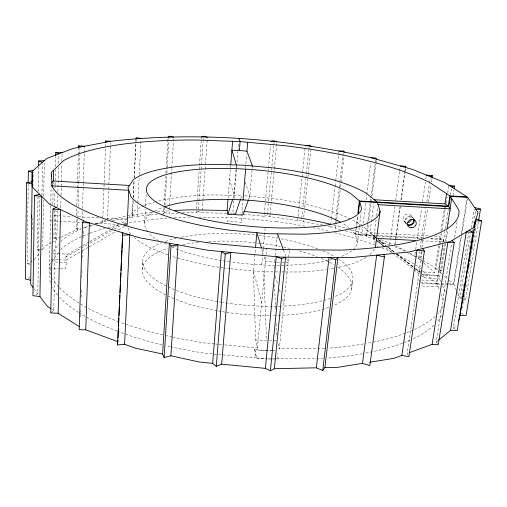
<?xml version="1.0" encoding="UTF-8"?>
<svg xmlns="http://www.w3.org/2000/svg" width="507" height="507" viewBox="0 0 507 507"><rect width="100%" height="100%" fill="white"/><g stroke="black" fill="none" stroke-linecap="round" stroke-linejoin="round"><path stroke-width="0.38" stroke-dasharray="2.54 1.9" d="M96.748 224.132L102.68 222.339L102.687 220.932L107.414 221.274M29.609 264.483L27.15 263.526L28.196 184.554M31.827 262.506L31.871 259.362M32.315 229.468L32.518 216.096M32.961 186.208L33.17 172.05M39.635 250.851L37.106 249.748L37.987 197.109M38.076 191.608L38.481 167.253M35.718 294.561L37.803 293.705L39.457 197.388M41.904 195.417L42.468 163.881M40.598 249.406L42.689 249.203L43.615 199.416M43.672 196.253L44.286 163.064M50.744 206.007L49.629 259.305L50.364 274.598M50.757 205.227L51.213 183.445M52.798 204.473L53.102 190.398M53.235 184.142L53.267 182.577M57.443 210.595L56.765 239.729L53.875 237.979L54.49 210.278M54.598 205.531L54.895 192.083M54.984 188.122L55.035 185.752M55.054 184.96L55.39 169.921M55.459 166.759L55.688 156.473M50.763 312.914L53.774 310.525L55.998 210.532M57.532 206.66L57.792 195.632M57.88 191.697L58.444 167.291M58.539 163.349L58.717 155.478M60.764 207.921L60.992 198.44M61.068 195.284L61.379 182.647M61.398 181.855L61.816 164.477M61.892 161.321L62.069 154.21M60.713 237.561L70.885 231.965L77.457 229.975L76.139 228.353L76.418 218.923M76.513 215.779L76.722 208.707M76.811 205.563L78.3 155.269M78.319 154.483L78.509 148.196M77.457 229.975L77.786 218.923M77.812 218.137L78.072 209.454M78.167 206.298L78.851 183.401M78.877 182.615L79.707 154.984M79.732 154.198L79.897 148.671M82.21 218.428L82.432 211.362M82.527 208.219L83.294 183.883M83.319 183.097L84.257 153.26M84.282 152.474L84.46 146.979M80.493 316.875L80.721 309.783M81.12 297.165L81.374 289.282M81.754 277.456L82.001 269.572M82.381 257.74L82.635 249.856M83.009 238.03L83.287 229.354M102.68 222.339L105.659 143.285M107.446 220.488L108.847 185.207M108.878 184.421L110.532 142.866M112.377 220.469L132.213 217.243L133.119 198.433M133.157 197.648L133.949 181.195M134.102 178.058L135.832 142.017M135.87 141.231L135.984 138.88M132.213 217.243L133.195 200.728M133.341 197.578L134.14 181.043M134.292 177.887L135.996 142.454M136.034 141.662L136.11 140.09M132.473 215.69L137.201 216.432L137.828 203.82M137.866 203.028L139.121 177.805M139.279 174.655L141.041 139.184M142.239 269.318L142.682 260.871M144.66 223.124L145.395 209.099M145.553 205.988L146.25 192.742M162.006 214.144L163.533 214.049L163.9 207.775M164.084 204.644L165.732 176.43M165.916 173.299L166.144 169.382M166.188 168.597L167.975 138.037M163.533 214.049L164.572 212.585L164.94 206.279M164.984 205.493L166.835 173.99M166.885 173.198L167.209 167.684M167.253 166.898L168.825 140.122M168.875 139.33L169.015 136.966M178.375 213.105L169.059 213.694L169.249 210.538M169.294 209.752L169.484 206.59M169.534 205.804L171.772 168.698M171.816 167.912L173.622 137.91M182.254 212.864L196.215 212.674L196.976 201.64M197.033 200.848L199.162 170.118M199.219 169.325L199.435 166.176M199.492 165.39L201.399 137.803M196.215 212.674L198.193 211.539L201.102 169.959M201.159 169.173L203.079 141.713M203.13 140.927L203.351 137.79M226.578 213.219L202.027 212.775L202.141 211.204M202.192 210.418L202.863 200.975M202.92 200.189L205.386 165.561M205.443 164.775L207.35 138.024M228.087 198.129L230.362 169.553M230.419 168.78L230.666 165.688M232.979 198.275L233.898 195.366L236.3 165.776M229.715 213.276L232.852 213.333L236.382 169.946M236.446 169.154L236.706 166.004M237.029 162.056L237.865 151.802M237.929 151.016L238.632 142.334M242.707 214.341L241.883 211.311L242.79 200.525M245.521 168.153L246.694 154.261M248.747 199.181L249.805 196.285L252.156 169.091M252.226 168.311L252.429 165.985M224.696 344.887L257.417 348.017L255.623 339.88L253.43 270.903L255.458 248.316M243.721 214.347L264.014 216.229L268.361 168.926M268.437 168.134L270.535 145.268M261.758 264.895L262.556 256.308M262.626 255.528L263.203 249.286M263.279 248.506L265.155 228.22M254.723 349.577L256.491 357.872L266.847 358.912L256.472 358.107L254.723 349.577L265.605 350.616L270.89 350.527M322.75 225.083L303.249 221.774L301.526 220.184L297.584 220.818L278.362 217.566L269.844 216.774L267.303 215.399L268.545 202.046M268.615 201.26L274.236 140.788M256.491 357.872L221.793 354.792M257.417 348.017L266.112 255.313M266.181 254.552L266.752 248.455M269.844 216.774L269.99 215.196M270.066 214.404L274.281 169.465M274.357 168.679L276.797 142.663M254.704 349.811L265.605 350.616M274.116 268.799L274.42 265.693M274.794 261.808L275.022 259.483M275.396 255.598L277.278 236.18M324.6 348.176L279.351 348.905L288.578 257.993M288.654 257.233L289.345 250.395M297.584 220.818L302.033 177.71M302.115 176.924L302.438 173.793M302.514 173.007L305.265 146.358M301.69 218.625L302.59 210.031M302.913 206.907L305.854 178.787M305.936 178.001L308.871 149.882M308.953 149.102L309.2 146.757M303.249 221.774L303.414 220.209M303.744 217.066L304.409 210.792M304.739 207.648L308.199 174.687M308.281 173.901L310.759 150.357M328.244 226.483L330.406 227.035L331.299 219.201M331.388 218.416L334.975 187.07M335.064 186.291L335.596 181.588M335.691 180.803L339.006 151.808M340.748 229.684L335.672 228.384L334.696 226.806L334.969 224.455M335.057 223.676L335.33 221.331M335.425 220.545L339.132 188.49M339.221 187.704L339.766 183.014M339.855 182.235L343.296 152.518M335.672 228.384L336.312 222.884M336.401 222.098L336.68 219.74M336.768 218.954L340.146 189.884M340.508 186.741L343.98 156.878M422.889 237.935L355.287 234.272L355.952 228.847M356.047 228.074L357.473 216.464M353.043 249.717A106.85 31.757 5 0 0 357.346 242.961L355.629 234.817L357.917 216.204M351.636 289.041L352.682 280.618M357.346 242.961L359.273 227.421M359.374 226.648L361.104 212.661M374.901 239.583L366.783 236.604L366.124 235.204L361.713 235.045L362.79 226.464M363.177 223.34L365.718 203.053M366.111 199.929L366.694 195.246M366.795 194.466L370.699 163.248M366.124 235.204L367.512 224.284M367.607 223.505L370.769 198.554M370.864 197.774L375.706 159.572M366.783 236.604L368.374 224.075M368.766 220.938L371.054 202.927M371.156 202.147L371.549 199.01M371.948 195.879L376.023 163.774M376.124 162.988L376.422 160.643M375.598 237.111L370.002 232.713L371.308 222.503M371.403 221.724L373.71 203.662M374.952 239.165L373.716 238.201L376.131 219.493M376.638 215.595L377.747 207.021M389.668 245.008L390.301 240.305M390.409 239.526L394.845 206.641M395.688 200.373L399.598 171.404M399.706 170.618L400.232 166.708M394.731 245.23L395.371 240.552M395.473 239.779L399.941 207.078M400.898 200.075L404.624 172.824M404.732 172.044L405.156 168.932M395.251 243.747L400.6 204.625M401.24 199.929L405.093 171.759M405.194 170.979L405.518 168.628M421.33 251.561L420.531 257.03L414.694 256.377L415.594 250.128M415.702 249.343L416.716 242.308M417.166 239.184L421.551 208.694M422.565 201.659L425.379 182.121M425.829 178.99L426.393 175.086M422.09 260.338L418.598 258.469L419.612 251.466M420.183 247.574L421.197 240.572M421.311 239.792L425.836 208.662M426.856 201.653L429.454 183.756M429.568 182.976L430.247 178.306M421.9 247.65L423.041 239.83M423.155 239.05L427.604 208.554M428.516 202.299L431.026 185.099M431.482 181.969L431.939 178.844M422.039 251.751L407.178 353.48L408.217 355.413M416.044 268.862L419.777 271.796L434.619 272.544L440.425 234.196M440.894 231.084L444.075 210.088M444.195 209.315L444.544 206.983M445.666 243.74L441.597 270.199L436.121 269.135L439.778 245.046M439.899 244.266L441.546 233.385M442.022 230.279L445.083 210.075M445.203 209.296L445.558 206.964M446.147 203.079L447.092 196.862M447.681 192.977L448.739 185.987M420.595 281.753L421.596 282.691L436.514 283.419L443.289 239.038L429.169 238.277M441.61 273.9L438.789 271.454L442.852 244.875M443.333 241.744L444.886 231.585M445.361 228.454L448.226 209.695M450.495 194.84L451.452 188.585M438.149 286.816L423.092 286.081L422.052 283.312L436.99 284.04L442.96 245.001M443.429 241.909L443.783 239.589L428.066 238.74M440.634 281.461L439.411 278.622L444.658 244.374M445.133 241.269L446.908 229.69M445.78 242.961L447.814 229.728M448.651 224.284L448.891 222.725M450.565 211.831L450.805 210.272M453.074 195.487L453.911 190.036M437.44 343.683L436.191 342.124L451.503 243.734M454.614 237.428L457.175 221.071M448.613 283.869L453.34 284.097L460.863 236.611M461.357 233.499L467.15 196.912M456.439 290.27L453.847 284.719L461.516 236.37M461.636 235.59L467.574 198.167M455.324 329.341L453.385 328.048L468.607 233.385M461.421 298.376L460.001 297.901L470.439 233.226M471.32 227.776L474.337 209.074M461.484 298.984L461.991 295.873M462.118 295.093L462.618 291.981M462.745 291.202L463.246 288.096M463.373 287.317L463.88 284.205M469.419 249.983L469.672 248.43M469.799 247.65L470.3 244.539M470.426 243.766L470.933 240.654M471.054 239.874L471.561 236.763M472.315 232.098L472.695 229.766M473.83 222.763L475.718 211.102M464.209 297.457L462.08 308.028M464.336 296.677L464.716 294.339M465.857 287.33L469.279 266.308M469.406 265.529L469.913 262.411M470.04 261.631L470.547 258.519M470.673 257.74L472.448 246.833M472.575 246.06L473.082 242.942M473.208 242.162L474.983 231.262M475.11 230.482L475.617 227.364M475.743 226.585L476.504 221.914M461.972 300.417L465.667 299.802L478.462 221.496M240.787 198.446L241.776 195.544L213.491 194.903A125.235 37.303 5 0 0 155.313 201.913M128.645 218.219L131.744 213.029A125.235 37.303 5 0 1 143.766 205.867M59.027 259.774L66.081 260.123L65.783 257.03L67.887 254.115L82.204 245.857M51.556 261.783L58.875 252.112M60.707 249.691L61.62 248.487A199.004 69.465 5 0 1 89.245 233.493M53.184 251.453L58.945 244.032M60.865 241.56L61.822 240.324A199.587 67.938 5 0 1 80.854 229.215M50.656 262.911L49.306 264.61L50.174 283.559A199.004 69.465 5 0 0 50.7 284.744M42.689 249.203L45.269 246.047L51.353 242.701M34.178 259.628L39.901 252.619M436.191 342.124L437.991 340.653M453.385 328.048L456.883 325.183M420.531 257.03L418.598 258.469M82.882 245.464L89.017 241.928M89.701 241.535L109.468 230.134M112.193 228.562L118.327 225.026M121.731 223.055L125.825 220.697M65.783 257.03L87.546 244.482M90.265 242.91L111.35 230.755M114.069 229.189L120.869 225.266M123.588 223.695L126.313 222.129M66.081 260.123L81.69 251.123M82.368 250.731L88.478 247.213M89.156 246.82L115.628 231.566M118.34 230.001L126.49 225.304M52.031 242.333L56.765 239.729M441.597 270.199L438.789 271.454M83.376 228.182L87.85 226.825M90.075 226.154L93.782 225.032M28.05 278.28L30.078 277.728M264.014 216.229L267.303 215.399M27.15 263.526L29.818 262.943M137.201 216.432L144.413 215.26L158.178 214.385M37.106 249.748L39.901 249.476M330.406 227.035L334.696 226.806M323.358 358.132L267.582 358.988L278.33 358.969L276.961 353.455M271.644 350.514L275.415 350.451M265.579 350.85L275.39 350.686M269.572 340.881L277.139 340.774M53.875 237.979L60.035 237.929M198.966 217.11L233.86 217.579L276.188 221.648M230.761 268.767L263.767 271.872L273.818 271.91M275.371 271.91L280.802 271.929M281.575 271.936L284.68 271.942M285.454 271.948L299.422 271.993A125.235 37.303 5 0 0 326.255 269.509M277.012 262.487L281.448 262.512M282.19 262.518L285.149 262.531M285.891 262.537L288.115 262.55L285.935 256.662M436.514 283.419L440.323 283.546M441.084 283.571L448.144 283.844M436.99 284.04L453.847 284.719M76.139 228.353L81.171 228.6M49.445 267.924L59.604 268.418M60.384 268.457L65.853 268.723L65.555 265.56L67.659 262.575L52.322 261.821M53.279 253.38L67.887 254.115M422.8 274.553L437.756 275.301L438.232 275.909L423.256 275.162L420.772 273.216M51.194 259.381L58.248 259.736M413.82 269.648L424.308 277.874L439.411 278.622M421.71 280.029L433.403 280.605M50.434 220.779L81.754 222.472M95.062 223.188L118.556 224.449M373.716 238.201L375.281 238.284M421.513 240.774L445.019 242.042M54.129 215.5L72.171 216.483M78.446 216.825L98.84 217.94M106.685 218.365L127.086 219.474M370.002 232.713L376.302 233.055M377.088 233.1L428.263 235.888M434.562 236.23L440.07 236.528M355.629 234.817L420.208 238.315M244.697 195.816L270.459 198.199A125.235 37.303 5 0 1 350.229 218.866M241.883 211.311L243.398 211.451M232.852 213.333L234.95 213.529M240.065 214.005L242.257 214.208M276.245 262.417L265.541 261.409L264.172 256.884M229.982 268.697L226.857 268.399A125.235 37.303 5 0 1 223.663 267.943M255.623 339.88L266.543 340.926L263.767 271.872M214.569 343.923L205.221 343.03A199.587 67.938 5 0 1 173.35 337.225M215.348 343.993L218.46 344.291M219.239 344.367L223.917 344.817M221.008 354.716L204.454 353.132A199.004 69.465 5 0 1 171.163 346.934M164.572 212.585L169.059 213.694M345.178 230.818L361.713 235.045M198.193 211.539L202.027 212.775M464.247 299.326L465.667 299.802M379.331 241.212L388.926 244.735M394.516 246.782L401.683 249.412L405.296 251.352M461.383 313.301L463.411 314.194M164.325 243.373L167.817 244.995M172.095 246.979L177.082 249.298A106.85 31.757 5 0 0 221.35 260.541M406.639 252.068L414.694 256.377M422.787 260.712L432.281 265.795L436.121 269.135M52.006 309.403L53.774 310.525M375.776 237.644L362.562 225.78A125.235 37.303 5 0 0 350.958 219.214M378.254 239.583L385.675 245.413M388.153 247.353L394.338 252.213M396.816 254.153L414.758 268.241M415.372 268.729L421.558 273.584M375.535 237.707L373.057 235.761L375.459 244.672M378.013 239.653L385.453 245.489M386.074 245.977L394.129 252.302M396.607 254.248L413.338 267.379M413.959 267.867L420.157 272.728M386.055 247.879L392.222 252.714M392.843 253.196L413.199 269.166M378.71 239.551L386.176 245.413M388.666 247.372L394.89 252.252M397.374 254.21L413.554 266.91M443.866 275.865L447.244 278.799M449.139 280.447L453.34 284.097M423.294 262.569L419.029 258.811A199.587 67.938 5 0 0 416.006 256.846M423.725 262.949L434.619 272.544M420.544 268.995L417.895 266.6A199.004 69.465 5 0 0 415.499 264.996M422.565 270.82L436.863 283.736L439.67 290.435M418.592 279.877L420.094 281.284M349.253 228.365L347.061 226.217A106.85 31.757 5 0 0 342.263 223.175M349.805 228.898L355.287 234.272M410.911 215.507L412.901 217.814M404.009 221.115L405.942 223.467M34.02 288.679L37.803 293.705M456.763 290.961L460.001 297.901M442.472 285.72L445.539 292.812M441.185 294.06L444.214 301.304M423.256 275.162L424.308 277.874M283.489 250.04L285.663 255.927M245.261 181.988L249.805 196.285M275.231 276.353L277.817 284.503M279.465 289.687L280.637 293.395M282.519 299.32L283.933 303.763M128.075 227.884L129.443 232.333A125.235 37.303 5 0 0 130.629 233.828M261.885 249.336L263.253 253.861M277.944 343.733L279.351 348.905M241.281 218.397L242.302 222.269L227.364 221.451L226.547 217.579M229.62 178.838L233.898 195.366M253.43 270.903L261.663 302.742M50.998 183.306L51.169 185.79M274.42 284.427L275.669 310.252M276.309 323.561L276.911 336.078M406.741 224.189A4.487 4.119 -35 0 1 406.779 217.465A4.487 4.119 -35 0 1 413.465 218.732M443.479 305.544A199.587 67.938 5 0 1 437.712 313.839M435.285 316.267A199.587 67.938 5 0 1 413.997 329.664M413.376 329.943A199.587 67.938 5 0 1 406.056 332.947M405.347 333.213A199.587 67.938 5 0 1 366.466 343.435M363.456 343.961A199.587 67.938 5 0 1 329.277 348.1M172.576 337.054A199.587 67.938 5 0 1 166.435 335.685M162.658 334.804A199.587 67.938 5 0 1 119.722 322.11M118.987 321.837A199.587 67.938 5 0 1 59.427 287.71M58.863 287.108A199.587 67.938 5 0 1 52.462 278.698M84.758 227.561A199.587 67.938 5 0 1 88.129 226.242M88.814 225.983A199.587 67.938 5 0 1 91.628 224.969M95.253 223.745A199.587 67.938 5 0 1 105.969 220.577M109.968 219.55A199.587 67.938 5 0 1 152.201 212.319M157.5 211.78A199.587 67.938 5 0 1 170.751 210.728M333.771 225.045A199.587 67.938 5 0 1 347.428 228.606M351.845 229.867A199.587 67.938 5 0 1 375.814 237.72M380.871 239.634A199.587 67.938 5 0 1 392.735 244.583M395.796 245.977A199.587 67.938 5 0 1 406.05 251.079M409.504 252.974A199.587 67.938 5 0 1 415.379 256.453M406.373 223.993A4.493 4.126 -35 0 1 406.779 218.384A4.493 4.126 -35 0 1 412.546 217.604M413.351 218.333A4.493 4.126 -35 0 1 413.915 219.252M374.318 249.248A125.235 37.303 5 0 1 369.584 254.78M366.358 257.144A125.235 37.303 5 0 1 337.985 267.43M333.879 268.247A125.235 37.303 5 0 1 329.094 269.071M222.865 267.823A125.235 37.303 5 0 1 219.677 267.335M218.878 267.208A125.235 37.303 5 0 1 171.303 256.029M167.785 254.837A125.235 37.303 5 0 1 133.582 236.877M144.603 205.525A125.235 37.303 5 0 1 154.534 202.135M351.681 250.864A106.85 31.757 5 0 1 340.951 256.643M332.313 259.457A106.85 31.757 5 0 1 231.591 262.094M230.045 261.878A106.85 31.757 5 0 1 222.136 260.674M158.748 240.781A106.85 31.757 5 0 1 148.665 232.802M147.841 231.813A106.85 31.757 5 0 1 154.058 211.438M154.762 211.039A106.85 31.757 5 0 1 163.298 207.268M405.784 222.307A4.449 4.094 -35.1 0 1 403.23 217.699A4.449 4.094 -35.1 0 1 407.672 214.093A4.449 4.094 -35.1 0 1 411.76 217.459M441.629 315.291A199.004 69.465 5 0 1 436.774 322.313M433.897 325.298A199.004 69.465 5 0 1 412.622 339.031M410.081 340.178A199.004 69.465 5 0 1 403.274 342.947M402.558 343.214A199.004 69.465 5 0 1 365.186 353.202M362.182 353.747A199.004 69.465 5 0 1 328.099 358.043M170.39 346.763A199.004 69.465 5 0 1 165.814 345.717M162.05 344.823A199.004 69.465 5 0 1 117.801 331.401M117.073 331.128A199.004 69.465 5 0 1 79.231 312.901M78.572 312.483A199.004 69.465 5 0 1 59.788 297.558M57.544 295.087A199.004 69.465 5 0 1 51.923 287.139M89.948 233.233A199.004 69.465 5 0 1 104.886 228.404M108.054 227.542A199.004 69.465 5 0 1 118.968 224.931M124.925 223.707A199.004 69.465 5 0 1 169.522 218.016M174.275 217.712A199.004 69.465 5 0 1 190.277 217.034M276.195 221.648A199.004 69.465 5 0 1 305.227 226.242M312.901 227.738A199.004 69.465 5 0 1 329.087 231.306M334.474 232.631A199.004 69.465 5 0 1 378.463 246.503M382.005 247.923A199.004 69.465 5 0 1 393.242 252.809M396.265 254.248A199.004 69.465 5 0 1 414.884 264.597M337.751 267.126A105.209 36.193 5 0 1 333.479 305.582M328.751 307.419A105.209 36.193 5 0 1 272.113 315.519M268.97 315.525A105.209 36.193 5 0 1 221.908 311.615M221.109 311.482A105.209 36.193 5 0 1 217.928 310.937M217.135 310.791A105.209 36.193 5 0 1 175.232 299.193M173.939 298.661A105.209 36.193 5 0 1 168.451 296.24M165.504 294.801A105.209 36.193 5 0 1 167.994 248.316M172.741 246.922A105.209 36.193 5 0 1 174.129 246.554M174.833 246.37A105.209 36.193 5 0 1 176.994 245.851M183.021 244.577A105.209 36.193 5 0 1 198.617 242.34M208.846 241.522A105.209 36.193 5 0 1 260.319 243.309M261.08 243.404A105.209 36.193 5 0 1 280.371 246.459M283.4 247.061A105.209 36.193 5 0 1 289.402 248.373M299.39 250.902A105.209 36.193 5 0 1 317.033 256.694M321.311 258.431A105.209 36.193 5 0 1 333.783 264.629M338.695 259.153A105.507 35.395 5 0 1 333.701 297.096M330.469 298.312A105.507 35.395 5 0 1 281.512 306.177M280.751 306.203A105.507 35.395 5 0 1 277.684 306.291M276.911 306.304A105.507 35.395 5 0 1 222.643 302.425M221.844 302.292A105.507 35.395 5 0 1 176.474 290.422M174.516 289.643A105.507 35.395 5 0 1 169.002 287.26M166.049 285.847A105.507 35.395 5 0 1 161.898 242.707M165.453 241.383A105.507 35.395 5 0 1 176.043 238.334M181.227 237.213A105.507 35.395 5 0 1 255.623 235.096M258.709 235.432A105.507 35.395 5 0 1 277.285 238.113M281.125 238.822A105.507 35.395 5 0 1 318.624 249.184M322.883 250.908A105.507 35.395 5 0 1 334.709 256.707"/><path stroke-width="0.76" d="M32.156 181.81L32.201 171.341L46.967 158.38L73.211 148.412L110.596 141.301C197.591 131.332 286.125 138.557 371.384 157.785L412.806 169.522L444.791 182.583L467.15 196.912L449.874 195.886L430.094 182.742A205.322 52.462 5 0 0 283.508 145.56L240.084 141.586L197.103 140.033A205.322 52.462 5 0 0 63.812 160.497L51.226 172.469L52.24 186.696A205.322 52.462 5 0 0 212.744 243.398L278.273 249.533L340.919 250.103A205.322 52.462 5 0 0 458.879 210.164L450.387 196.361L467.695 197.388L478.025 212.566L473.164 227.827L450.444 241.541L409.01 252.03L350.749 257.626L280.96 257.125L207.775 250.268L140.255 237.929L86.025 221.876L56.068 207.382L49.604 204.226L32.137 186.912L32.156 181.81L26.586 182.786L25.35 279.008L30.737 280.257L30.712 284.288L33.075 287.425M28.215 182.976L28.373 171.132L33.196 170.479M31.529 217.446L31.561 215.069M32.036 182.602L32.188 172.304L28.373 171.132M30.737 280.257L32.15 183.857L26.586 182.786M39.508 194.232L34.489 195.639L32.936 295.708L39.945 296.544L47.5 306.564L50.719 308.592M38.507 165.681L38.589 160.966L44.331 160.694M39.945 296.544L41.739 196.437L34.489 195.639M51.365 176.417L51.397 174.858M56.068 207.382L52.975 209.131L50.763 312.914L58.147 313.275L79.498 326.711M51.461 182.85L53.305 181.018L53.533 170.27M55.7 155.681L55.776 152.518L62.108 152.632M58.147 313.275L60.612 209.581L52.975 209.131M78.528 147.41L78.579 145.839L84.485 146.193M83.566 220.684L82.59 222.63L79.2 329.708L85.765 329.816L117.808 341.718L117.542 344.963L124.595 344.24L134.628 347.973L162.608 354.044L164.141 357.543L170.891 355.838L199.505 362.049L212.661 363.31L216.267 366.403L221.667 364.172L265.383 368.367L270.402 370.82L274.331 368.709L316.336 367.822L322.769 370.484L324.886 367.645L337.877 257.537L335.78 259.666L322.769 370.484M85.765 329.816L89.397 222.871L82.59 222.63M105.69 142.499L105.748 140.927L110.596 141.301M117.542 344.963L122.732 232.738L122.555 236.687M117.808 341.718L117.878 340.14M117.985 337.77L118.378 329.087M118.486 326.717L118.879 318.028M118.987 315.658L119.411 306.184M119.519 303.813L119.912 295.125M120.02 292.761L120.413 284.072M120.52 281.702L120.913 273.013M121.021 270.649L121.407 261.961M121.515 259.59L121.946 250.116M122.016 248.531L122.447 239.057M124.595 344.24L129.798 234.83L122.498 235.216M162.608 354.044L169.363 243.246L171.011 245.971L164.141 357.543M170.891 355.838L177.982 244.824L171.011 245.971M212.661 363.31L221.451 251.548L225.254 254.013L230.812 252.423L221.667 364.172M248.481 199.904L242.91 215.095L227.941 214.258L227.111 210.481L227.966 199.676M230.729 164.914L232.605 141.314M216.267 366.403L225.254 254.013M236.363 164.997L231.895 150.224L239.355 150.478L240.084 141.586L238.955 138.392M252.429 165.985L246.953 151.175L247.708 142.283M243.037 199.91L245.629 169.142M255.534 247.536L256.865 232.738L261.428 247.828M265.383 368.367L276.245 256.681L281.512 258.69L285.53 257.157L274.331 368.709M270.402 370.82L281.512 258.69M316.336 367.822L329.03 257.474L335.78 259.666M357.853 213.365L359.381 200.981L350.958 193.699A108.067 28.36 5 0 0 176.525 172.127A108.067 28.36 5 0 0 210.785 220.729A108.067 28.36 5 0 0 361.586 208.776L359.736 201.475L448.815 206.647L450.108 208.846L378.045 204.682M358.303 213.105L359.736 201.475M377.347 202.496L380.117 211.134L375.655 245.394A125.235 37.303 5 0 1 375.167 247.327M362.486 363.367L376.657 255.141L384.357 257.011L369.85 365.579L362.486 363.367L337.313 367.379L324.886 367.645M405.625 167.849L405.841 166.283L400.34 165.922M401.848 355.439L417.071 249.989L424.416 251.123L408.915 356.7L401.848 355.439L393.939 358.348L369.711 362.213M432.053 178.058L432.395 175.714L426.393 175.086M449.874 195.886L448.308 206.146L445.019 203.871L446.559 193.68M448.815 206.647L450.387 196.361M447.149 228.144L451.693 198.484M454.152 188.477L454.513 186.145L448.86 185.207M432.135 344.31L447.896 242.188L454.234 242.65L438.263 344.722L432.135 344.31L409.377 352.676M450.546 330.374L466.282 231.984L473.208 232.339L457.263 330.627L450.546 330.374L438.587 340.165M459.988 315.588L475.357 220.951L481.65 220.932L466.117 315.379L459.988 315.588L458.518 320.906M463.354 296.69L463.607 295.137M463.861 293.585L464.114 292.032M464.368 290.479L464.615 288.92M464.868 287.368L465.122 285.815M465.375 284.262L465.629 282.71M467.391 271.828L467.644 270.275M467.898 268.723L468.785 263.285M469.032 261.732L469.286 260.18M469.539 258.621L469.793 257.068M470.046 255.515L470.3 253.963M470.547 252.41L471.808 244.64M472.061 243.087L472.315 241.528M472.568 239.976L472.822 238.423M473.075 236.87L473.323 235.318M473.576 233.765L473.83 232.206M474.083 230.653L474.337 229.101M474.59 227.548L474.837 225.995M475.091 224.436L475.344 222.884M478.716 219.949L480.49 209.093L474.59 207.515M135.984 138.88L136.225 137.727L141.079 138.392M227.941 214.258L232.523 199.726M235.362 214.391L240.54 199.169M405.366 167.373L405.841 166.283M168.02 137.251L169.059 136.18L173.673 137.124M430.475 176.753L432.395 175.714M201.456 137.017L203.459 136.218L207.401 137.239M451.693 187.02L454.513 186.145M270.896 141.326L274.236 140.788L276.873 141.871M475.965 209.543L480.49 209.093M305.347 145.579L309.365 145.198L311.171 146.434M339.094 151.029L343.48 150.953L344.526 152.163M227.111 210.481L192.362 209.828A199.587 67.938 5 0 0 174.725 210.494M371.384 157.785L375.902 158.013L376.619 159.078M124.031 224.747L127.168 224.918L128.778 190.277L51.948 185.835M376.067 238.328L415.239 240.438M53.305 181.018L129.456 185.461M374.217 199.739L445.019 203.871M359.381 200.981L448.308 206.146M239.355 150.478L246.953 151.175M244.152 211.52L276.873 214.562A199.587 67.938 5 0 1 329.905 224.119M475.978 218.999L481.65 220.932M38.589 160.966L42.499 162.303M55.776 152.518L58.755 153.9M469.102 230.279L473.208 232.339M376.181 240.134L384.205 246.427M376.961 202.001L366.599 193.471A126.668 33.316 5 0 0 273.292 167.899L244.317 165.238L215.767 164.376A126.668 33.316 5 0 0 133.335 179.7L127.897 187.774L131.123 196.925A126.668 33.316 5 0 0 229.944 230.222L267.341 233.714L303.414 234.183A126.668 33.316 5 0 0 380.117 211.134M451.991 240.61L454.234 242.65M78.579 145.839L79.941 147.093M422.496 248.62L424.416 251.123M277.506 233.847L283.489 250.04M384.097 254.425L384.357 257.011M105.748 140.927L105.76 141.985M413.75 219.778A4.487 4.119 -35 0 1 407.723 224.664M413.915 219.252A4.493 4.126 -35 0 1 412.502 224.335A4.493 4.126 -35 0 1 407.178 224.715M164.68 206.786A106.85 31.757 5 0 1 340.248 222.053M411.45 219.632A4.449 4.094 -35.1 0 1 408.002 222.434M411.247 227.814A4.531 4.157 -34.9 0 0 415.949 221.616A4.531 4.157 -34.9 0 0 408.376 221.179A4.531 4.157 -34.9 0 0 411.247 227.814"/></g></svg>
